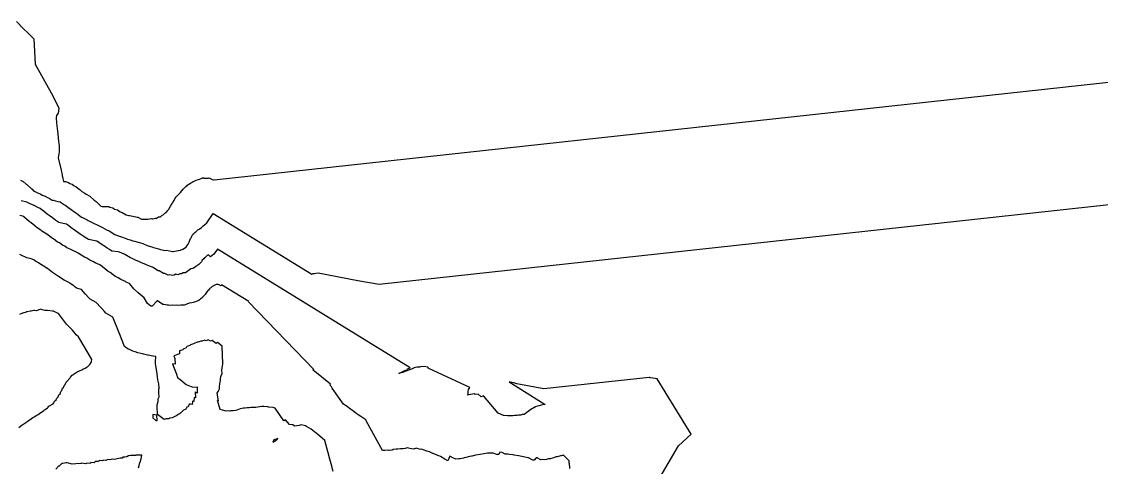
# Model space of a CAD drawing. Header units: metres. Extents: x 706349 to 713144, y 2649082 to 2655455.
# Drawn here: x 707778 to 708603, y 2652430 to 2652772 of the extents above; entities that cross this region are included whole.
import ezdxf

# ---------------------------------------------------------------- set-up
doc = ezdxf.new("R2010")
doc.units = ezdxf.units.M
doc.layers.add('C-TOPO-MAJR', color=9, linetype='Continuous')
doc.layers.add('C-TOPO-MINR', color=8, linetype='Continuous')

msp = doc.modelspace()

# ---------------------------------------------------------------- linework, layer by layer
at = {"layer": 'C-TOPO-MAJR', "color": 9, "linetype": 'Continuous', "lineweight": -3, "flags": 128}
msp.add_lwpolyline([(708266.08, 2652422.9), (708280.18, 2652446.98), (708289.68, 2652455.91), (708263.85, 2652498.04), (708263.95, 2652498.25), (708258.59, 2652498.96), (708258.26, 2652499), (708258.07, 2652499.07), (708257.89, 2652499.14), (708257.71, 2652499.2), (708257.66, 2652499.3), (708177.23, 2652490.51), (708156.47, 2652494.22), (708154.11, 2652495.01), (708152.71, 2652495.38), (708151.7, 2652495.56), (708150.53, 2652495.79), (708178.08, 2652478.56), (708176.47, 2652478.28), (708175.08, 2652477.9), (708173.49, 2652477.53), (708171.99, 2652477.12), (708170.76, 2652476.61), (708169.55, 2652476.05), (708168.37, 2652475.45), (708167.27, 2652474.76), (708166.27, 2652473.98), (708165.25, 2652473.21), (708164.22, 2652472.43), (708163.17, 2652471.67), (708162.06, 2652470.9), (708160.63, 2652470.92), (708159.47, 2652470.34), (708157.76, 2652470.42), (708156.63, 2652469.97), (708154.57, 2652470.12), (708153.48, 2652469.93), (708152.45, 2652469.81), (708150.2, 2652469.92), (708149.36, 2652469.88), (708146.81, 2652469.98), (708146.2, 2652470.02), (708142.24, 2652471.82), (708142.24, 2652471.82), (708142.2, 2652471.84), (708130.88, 2652485.12), (708129.17, 2652484.39), (708127.02, 2652486.46), (708124.52, 2652486.15), (708123.85, 2652486.67), (708121.23, 2652486.09), (708121.02, 2652486.27), (708119.07, 2652485.7), (708119.25, 2652486.98), (708119.38, 2652488.59), (708119.4, 2652490.04), (708120.41, 2652491.42), (708089.16, 2652506.1), (708088.74, 2652506.42), (708088.63, 2652506.61), (708088.62, 2652506.86), (708088.52, 2652506.98), (708088.43, 2652507.09), (708085.56, 2652507.64), (708082.78, 2652507.31), (708082.04, 2652507.19), (708082.03, 2652507.19), (708080.02, 2652506.96), (708080.01, 2652506.96), (708077.91, 2652506.57), (708075.92, 2652505.54), (708075.83, 2652505.55), (708073.72, 2652504.83), (708071.59, 2652503.98), (708071.51, 2652503.99), (708069.34, 2652503.03), (708069.26, 2652503.06), (708066.86, 2652502.38), (708066.84, 2652502.38), (708066.35, 2652502.22), (708066.75, 2652502.46), (708068.7, 2652503.56), (708070.91, 2652504.53), (708073.09, 2652505.4), (708072.79, 2652505.71), (708074.96, 2652506.45), (707927.56, 2652597.43), (707924.92, 2652593.52), (707922.38, 2652591.57), (707920.82, 2652593.03), (707920.34, 2652592.67), (707919.85, 2652592.47), (707919.42, 2652592.25), (707918.48, 2652591.3), (707918.08, 2652591.02), (707917.7, 2652590.76), (707917.17, 2652590.03), (707916.01, 2652589.01), (707915.6, 2652588.13), (707915.41, 2652587.73), (707915.2, 2652587.39), (707914.97, 2652587.06), (707913.59, 2652585.95), (707913.32, 2652585.64), (707911.81, 2652584.55), (707911.47, 2652584.3), (707911.09, 2652584.07), (707909.58, 2652582.96), (707909.12, 2652582.79), (707908.57, 2652582.65), (707907.37, 2652582.23), (707903.2, 2652579.16), (707902.4, 2652579.16), (707901.37, 2652579.22), (707900, 2652578.38), (707898.73, 2652578.54), (707897.39, 2652577.79), (707895.79, 2652578.14), (707894.48, 2652577.59), (707893.13, 2652577.15), (707891.2, 2652577.85), (707889.94, 2652577.61), (707887.39, 2652578.83), (707886.39, 2652578.76), (707882.93, 2652580.7), (707882.33, 2652580.77), (707878.58, 2652583.22), (707877.83, 2652583.52), (707877.67, 2652583.58), (707873.77, 2652585.08), (707872.72, 2652585.56), (707869.6, 2652586.86), (707867.58, 2652587.84), (707865.4, 2652588.73), (707862.29, 2652590.35), (707861.14, 2652590.8), (707856.77, 2652593.29), (707856.67, 2652593.33), (707856.26, 2652593.57), (707852.72, 2652594.97), (707851.76, 2652595.43), (707846.98, 2652595.91), (707845.17, 2652597.12), (707843.29, 2652598.16), (707840.43, 2652600.14), (707839.59, 2652600.59), (707836.95, 2652602.58), (707835.78, 2652603.2), (707835.58, 2652603.3), (707835.27, 2652603.47), (707829.06, 2652604.74), (707827.82, 2652605.61), (707824.95, 2652607.37), (707822.7, 2652608.96), (707820.82, 2652610.12), (707817.39, 2652612.67), (707816.54, 2652613.19), (707813.03, 2652615.91), (707812.26, 2652616.48), (707811.96, 2652616.55), (707806.34, 2652617.75), (707805.46, 2652618.39), (707804.1, 2652619.41), (707801.42, 2652621.3), (707799.04, 2652623.1), (707797.51, 2652624.13), (707794.11, 2652626.89), (707793.68, 2652627.18), (707792.16, 2652628.42), (707790.32, 2652629.32), (707787.95, 2652630.47), (707786.99, 2652630.95), (707785.05, 2652631.8), (707783.43, 2652632.67), (707781.94, 2652633.31), (707777.61, 2652634.3)], dxfattribs=at)
at = {"layer": 'C-TOPO-MINR', "color": 8, "linetype": 'Continuous', "lineweight": -3, "flags": 128}
for points, elevation in [([(707774.08, 2652771.54), (707779.7, 2652765.73), (707782.36, 2652763.1), (707787.12, 2652758.34), (707787.13, 2652758.21), (707788.22, 2652738.83), (707801.74, 2652714.61), (707806.32, 2652705.35), (707805.95, 2652701.38), (707804.55, 2652699.61), (707804.39, 2652698.13), (707804.2, 2652696.64), (707804.47, 2652694.95), (707804.58, 2652693.88), (707805.66, 2652685.72), (707806.2, 2652679.77), (707806.42, 2652678.17), (707806.55, 2652676.36), (707806.7, 2652671.87), (707805.78, 2652667.22), (707808.24, 2652657.83), (707808.88, 2652654.21), (707808.99, 2652653.4), (707809.08, 2652652.8), (707809.96, 2652649.22), (707811.17, 2652649.22), (707811.32, 2652649.1), (707813.81, 2652648.27), (707814.62, 2652647.63), (707816.52, 2652647.08), (707818.15, 2652645.75), (707819.42, 2652645.31), (707822.23, 2652642.94), (707822.64, 2652642.77), (707824, 2652641.6), (707826.28, 2652640.26), (707827.33, 2652639.34), (707830.11, 2652637.89), (707833.44, 2652634.78), (707834.82, 2652633.93), (707838.38, 2652630.39), (707839.54, 2652630.06), (707839.73, 2652629.94), (707844.58, 2652630.09), (707845.26, 2652629.57), (707847.7, 2652628.9), (707849, 2652627.94), (707851.09, 2652627.36), (707853.17, 2652625.88), (707854.76, 2652625.56), (707857.78, 2652623.53), (707858.9, 2652623.27), (707859.84, 2652623.1), (707860.64, 2652623.05), (707866.12, 2652621.9), (707866.47, 2652621.86), (707866.78, 2652621.84), (707869.43, 2652620.39), (707870.53, 2652620.26), (707870.67, 2652620.22), (707873.74, 2652620.24), (707874.45, 2652620.29), (707876.98, 2652620.72), (707877.59, 2652620.58), (707878.26, 2652620.51), (707880.27, 2652621.19), (707880.97, 2652621.17), (707882.65, 2652622.06), (707883.35, 2652622.1), (707884.04, 2652622.2), (707885.43, 2652623.32), (707886.06, 2652623.53), (707887.34, 2652624.88), (707887.9, 2652625.15), (707888.38, 2652625.56), (707889.64, 2652627.05), (707890.04, 2652627.48), (707890.38, 2652627.96), (707891.51, 2652629.86), (707891.77, 2652630.29), (707893.04, 2652632.36), (707893.2, 2652632.72), (707893.36, 2652633.03), (707894.65, 2652635.19), (707894.73, 2652635.4), (707896.16, 2652637.68), (707896.18, 2652637.73), (707896.21, 2652637.77), (707897.72, 2652639.22), (707899.46, 2652640.77), (707899.45, 2652640.79), (707900.31, 2652642.13), (707901.34, 2652643.28), (707902.43, 2652644.3), (707902.41, 2652644.35), (707903.33, 2652645.33), (707904.56, 2652646.2), (707904.49, 2652646.26), (707905.64, 2652647.08), (707906.95, 2652647.9), (707908.46, 2652648.67), (707908.38, 2652648.72), (707909.89, 2652649.42), (707911.37, 2652650.07), (707913.12, 2652650.69), (707913.07, 2652650.71), (707916.01, 2652651.71), (707916.01, 2652651.71), (707915.64, 2652651.92), (707916.87, 2652651.99), (707916.92, 2652652), (707916.9, 2652651.85), (707917.31, 2652651.81), (707920.88, 2652651.6), (707921.19, 2652652.06), (707923.46, 2652650.66), (707923.48, 2652650.68), (707923.52, 2652650.68), (707923.55, 2652650.69), (707923.6, 2652650.69), (707924.51, 2652650.52), (707925, 2652650.43), (709017.22, 2652769.79)], 4), ([(707777.04, 2652650.09), (707778.08, 2652649.56), (707778.97, 2652649.19), (707781.29, 2652647.07), (707781.91, 2652646.84), (707785.18, 2652643.73), (707785.4, 2652643.66), (707785.6, 2652643.62), (707787.33, 2652641.79), (707789.23, 2652640.9), (707789.61, 2652640.7), (707792.62, 2652639.35), (707793.68, 2652638.79), (707795.83, 2652637.91), (707797.56, 2652636.92), (707798.89, 2652636.43), (707801.34, 2652634.94), (707801.9, 2652634.75), (707805.68, 2652633.96), (707807.38, 2652633.54), (707807.6, 2652633.38), (707810.64, 2652631.41), (707811.59, 2652630.7), (707813.16, 2652629.55), (707815.7, 2652627.86), (707818.69, 2652625.58), (707819.91, 2652624.81), (707823.77, 2652621.83), (707824.34, 2652621.52), (707827.93, 2652619.72), (707828.78, 2652619.27), (707831.71, 2652617.89), (707833.36, 2652617.02), (707835.58, 2652616.08), (707838.15, 2652614.67), (707839.73, 2652614.02), (707843.39, 2652611.92), (707844.2, 2652611.63), (707844.81, 2652611.45), (707849.22, 2652608.69), (707849.24, 2652608.68), (707849.24, 2652608.68), (707853.28, 2652607.08), (707854.15, 2652606.76), (707857.13, 2652605.67), (707858.72, 2652605.11), (707860.77, 2652604.5), (707862.99, 2652603.75), (707864.24, 2652603.46), (707866.87, 2652602.68), (707870.44, 2652601.62), (707870.46, 2652601.61), (707870.47, 2652601.61), (707873.99, 2652600.28), (707874.7, 2652600.03), (707877.42, 2652599.1), (707878.74, 2652598.69), (707880.78, 2652598.1), (707882.65, 2652597.57), (707884.13, 2652597.19), (707885.21, 2652596.98), (707887.38, 2652596.46), (707888.59, 2652596.63), (707890.83, 2652596.04), (707893.34, 2652595.57), (707893.58, 2652595.53), (707893.77, 2652595.53), (707897.6, 2652596.29), (707897.61, 2652596.29), (707897.62, 2652596.29), (707897.82, 2652596.3), (707899.47, 2652596.72), (707901.01, 2652597.29), (707901.1, 2652597.35), (707902.39, 2652598.14), (707903.53, 2652598.96), (707903.61, 2652599.02), (707904.51, 2652600.06), (707904.55, 2652600.1), (707905.31, 2652601.21), (707905.33, 2652601.23), (707905.93, 2652602.62), (707906, 2652602.69), (707906.54, 2652604.14), (707906.98, 2652605.44), (707907.21, 2652605.71), (707907.48, 2652606), (707907.99, 2652607.26), (707908.44, 2652608.26), (707908.86, 2652608.76), (707909.46, 2652609.36), (707909.96, 2652609.94), (707910.59, 2652610.44), (707911.2, 2652610.98), (707911.82, 2652611.48), (707912.49, 2652612.09), (707913.12, 2652612.48), (707913.74, 2652612.81), (707915.32, 2652613.97), (707915.91, 2652614.53), (707916.77, 2652615.3), (707917.67, 2652616.1), (707919.47, 2652617.47), (707924.38, 2652624.75), (707999.81, 2652578.18), (708000.72, 2652578.64), (708001.79, 2652578.84), (708002.82, 2652578.96), (708004.58, 2652579.16), (708034.93, 2652573.36), (708051.11, 2652570.47), (708637.44, 2652634.55)], 2), ([(708196.93, 2652429.53), (708196.94, 2652431.07), (708196.72, 2652432.22), (708196.65, 2652433.13), (708196.56, 2652433.9), (708196.56, 2652434.49), (708196.58, 2652434.96), (708196.53, 2652435.34), (708192.2, 2652439.82), (708191.67, 2652439.6), (708191.09, 2652439.4), (708190.46, 2652439.27), (708189.77, 2652439.17), (708189, 2652439.06), (708187.33, 2652438.47), (708186.31, 2652438.38), (708184.84, 2652437.59), (708183.6, 2652437.57), (708182.11, 2652436.94), (708180.6, 2652437.02), (708179.18, 2652436.55), (708177.84, 2652436.24), (708176.1, 2652436.39), (708174.88, 2652436.13), (708172.12, 2652437.7), (708171.16, 2652437.78), (708169.84, 2652435.88), (708168.74, 2652435.97), (708165.51, 2652437.69), (708164.9, 2652437.77), (708161.69, 2652438.51), (708161.44, 2652438.55), (708159.06, 2652439.09), (708158.03, 2652439.3), (708157.91, 2652439.31), (708157.75, 2652439.33), (708154.39, 2652439.84), (708153.76, 2652439.93), (708150.93, 2652440.3), (708149.81, 2652440.45), (708147.52, 2652440.63), (708145.21, 2652441.82), (708143.58, 2652442.05), (708142.72, 2652440.23), (708141.15, 2652440.17), (708138.27, 2652441.32), (708137.35, 2652441.34), (708134.71, 2652441.2), (708134.09, 2652441.35), (708131.29, 2652440.87), (708131.15, 2652440.69), (708128.54, 2652440.31), (708128.11, 2652440.28), (708128.08, 2652440.27), (708125.11, 2652439.71), (708124.9, 2652439.65), (708122.21, 2652438.96), (708121.86, 2652438.86), (708119.23, 2652438.37), (708118.68, 2652438.24), (708116.29, 2652437.62), (708115.57, 2652437.45), (708113.21, 2652437.05), (708112.2, 2652436.96), (708109.96, 2652436.74), (708107.61, 2652437.74), (708105.27, 2652438.93), (708104.53, 2652437.27), (708103.68, 2652435.51), (708101.4, 2652436.77), (708098.04, 2652438.85), (708096.93, 2652439.21), (708096.04, 2652439.59), (708092.58, 2652440.93), (708092.21, 2652441.08), (708089.74, 2652442.21), (708087.93, 2652442.89), (708087.71, 2652442.89), (708083.58, 2652444.27), (708082.9, 2652444.2), (708079.52, 2652445.2), (708077.61, 2652444.44), (708074.74, 2652444.92), (708072.51, 2652445.24), (708071.01, 2652444.93), (708069.26, 2652444.59), (708067.56, 2652444.63), (708065.56, 2652444.29), (708064.2, 2652444.45), (708061.95, 2652444.09), (708061.28, 2652443.63), (708058.8, 2652443.44), (708058.21, 2652443.45), (708055.52, 2652443.33), (708055.33, 2652443.28), (708053.88, 2652443.3), (708041.38, 2652466.03), (708040.96, 2652466.83), (708037.14, 2652469.39), (708036.01, 2652470.22), (708033.2, 2652472.24), (708030.96, 2652473.8), (708029.34, 2652474.89), (708025.92, 2652477.46), (708025.46, 2652477.77), (708024.01, 2652478.89), (708020.22, 2652484.16), (708016.61, 2652489.18), (708015.38, 2652490.97), (708014.67, 2652491.95), (708014.28, 2652492.53), (708014.02, 2652492.93), (708013.85, 2652493.22), (708013.74, 2652493.45), (708013.69, 2652493.63), (708013.67, 2652493.78), (708013.68, 2652493.91), (708013.91, 2652494.15), (708000.79, 2652504.81), (708000.8, 2652504.9), (708000.83, 2652504.98), (708000.89, 2652505.05), (708000.95, 2652505.11), (708001.05, 2652505.17), (708001.14, 2652505.22), (708001.24, 2652505.26), (708001.35, 2652505.3), (707951.21, 2652557.19), (707951.51, 2652557.29), (707930.75, 2652570.11), (707930.38, 2652569.56), (707930.02, 2652569.28), (707929.37, 2652569.89), (707928.84, 2652570.13), (707928.27, 2652570.26), (707927.67, 2652570.4), (707927.09, 2652570.37), (707926.5, 2652570.33), (707926.16, 2652569.99), (707925.56, 2652569.88), (707925.19, 2652569.55), (707924.61, 2652569.33), (707924, 2652569.07), (707923.64, 2652568.78), (707923.08, 2652568.28), (707922.42, 2652567.75), (707922.14, 2652567.55), (707921.44, 2652566.91), (707920.7, 2652566.11), (707920.55, 2652565.99), (707919.79, 2652565.05), (707919.12, 2652564.24), (707918.96, 2652563.96), (707918.16, 2652562.79), (707918.11, 2652562.74), (707917.18, 2652561.67), (707916.2, 2652560.6), (707916.07, 2652560.51), (707914.95, 2652559.49), (707913.71, 2652558.46), (707913.55, 2652558.35), (707911.98, 2652557.61), (707910.16, 2652556.89), (707910.11, 2652556.86), (707909.13, 2652556.67), (707908.08, 2652556.42), (707907.99, 2652556.39), (707905.93, 2652556), (707905.59, 2652555.93), (707902.09, 2652554.64), (707901.47, 2652554.56), (707899.48, 2652554.41), (707897.68, 2652554.39), (707896.55, 2652554.43), (707894.93, 2652554.36), (707893.5, 2652554.41), (707892.06, 2652554.39), (707890.24, 2652554.59), (707889.06, 2652554.58), (707886.72, 2652555.03), (707885.84, 2652555.01), (707881.74, 2652557.77), (707881.59, 2652557.78), (707881.46, 2652557.78), (707877.6, 2652553.84), (707877.14, 2652553.79), (707876.75, 2652553.7), (707874.04, 2652555.77), (707871.45, 2652560.04), (707867.01, 2652563.89), (707863.75, 2652567.11), (707860.26, 2652571.18), (707857.93, 2652572.18), (707857.25, 2652572.65), (707853.71, 2652574.07), (707851.73, 2652575.49), (707849.11, 2652576.73), (707845.49, 2652579.52), (707844.04, 2652580.2), (707838.11, 2652585.08), (707838.04, 2652585.12), (707837.78, 2652585.34), (707834, 2652587), (707832.92, 2652587.67), (707829.97, 2652589.05), (707827.73, 2652590.49), (707826.08, 2652591.23), (707822.71, 2652593.41), (707822.31, 2652593.59), (707821.15, 2652594.39), (707818.91, 2652595.68), (707818.16, 2652595.92), (707814.95, 2652597.44), (707812.58, 2652598.42), (707811.02, 2652599.6), (707809.12, 2652600.44), (707806.78, 2652602.21), (707805.43, 2652602.8), (707802.16, 2652605.28), (707801.45, 2652605.6), (707797.08, 2652608.91), (707797.07, 2652608.91), (707797.04, 2652608.93), (707793.35, 2652611.24), (707792.54, 2652611.93), (707789.74, 2652613.63), (707788.1, 2652615.12), (707785.26, 2652617.54), (707783.74, 2652618.56), (707779.56, 2652622.24), (707779.55, 2652622.25), (707779.52, 2652622.27), (707776.59, 2652623.11)], -2), ([(708015.99, 2652427.23), (708014.41, 2652433.06), (708013.49, 2652436.75), (708012.26, 2652441.48), (708009.8, 2652450.91), (708005.76, 2652454.39), (708004.33, 2652455.63), (708001.88, 2652457.51), (707999.12, 2652459.73), (707995.69, 2652461.68), (707994.84, 2652462.28), (707991.72, 2652462.85), (707991.6, 2652462.92), (707990.02, 2652462.53), (707986.51, 2652461.83), (707986.14, 2652462.24), (707985.32, 2652463.08), (707982.74, 2652463.33), (707979.72, 2652466.82), (707978.43, 2652466.05), (707971.75, 2652475.76), (707970.3, 2652476.17), (707970.18, 2652476.18), (707966.9, 2652476.51), (707966.55, 2652476.57), (707966.11, 2652476.65), (707963.08, 2652476.9), (707962.39, 2652476.98), (707961.52, 2652477.08), (707957.06, 2652476.13), (707956.09, 2652476.24), (707955, 2652476.27), (707953.03, 2652476.15), (707951.82, 2652476.09), (707950.24, 2652475.85), (707948.88, 2652475.81), (707947.53, 2652475.59), (707946.14, 2652475.42), (707945.04, 2652475.08), (707942.34, 2652474.08), (707941.29, 2652473.82), (707939.66, 2652473.68), (707937.71, 2652473.75), (707936.99, 2652473.47), (707934.83, 2652473.62), (707934.35, 2652473.37), (707931.58, 2652474.24), (707931.4, 2652474.14), (707929.77, 2652474.81), (707927.51, 2652481.55), (707928.46, 2652481.33), (707927.26, 2652487.31), (707928.24, 2652488.43), (707929.09, 2652490.44), (707929.21, 2652492.62), (707929.84, 2652497.15), (707929.89, 2652497.81), (707930.06, 2652500.02), (707931.18, 2652502.19), (707931.01, 2652504.69), (707931.79, 2652509.71), (707931.11, 2652523.03), (707927.67, 2652525.86), (707926.51, 2652525.26), (707923.67, 2652527.46), (707922.39, 2652527.06), (707920.56, 2652528), (707918.95, 2652527.35), (707917.69, 2652527.72), (707915.81, 2652526.96), (707914.89, 2652527.04), (707912.79, 2652526.25), (707912.1, 2652526.16), (707909.88, 2652525.27), (707909.37, 2652525.01), (707907.01, 2652524.08), (707906.61, 2652523.78), (707904.17, 2652522.87), (707903.9, 2652522.46), (707903.65, 2652521.96), (707901.27, 2652520.97), (707901.13, 2652520.28), (707898.65, 2652519.49), (707898.64, 2652518.6), (707898.69, 2652517.21), (707894.33, 2652515.67), (707895, 2652513.71), (707895.22, 2652509.35), (707893.27, 2652509.67), (707896.26, 2652501.73), (707897.09, 2652499.25), (707898.12, 2652498.31), (707898.88, 2652497.86), (707903.7, 2652493.81), (707907.45, 2652492.32), (707908.66, 2652491.76), (707912.04, 2652492.11), (707912.12, 2652487.15), (707911.17, 2652487.81), (707910.6, 2652488.2), (707910.87, 2652483.55), (707909.87, 2652483.99), (707909.54, 2652480.86), (707908.41, 2652481.17), (707908.14, 2652478.49), (707906.94, 2652478.67), (707905.97, 2652478.75), (707905.16, 2652476.71), (707904.23, 2652476.56), (707903.32, 2652474.92), (707901.63, 2652474.19), (707900.47, 2652472.92), (707899.43, 2652471.77), (707898.5, 2652471.43), (707897.67, 2652470.92), (707896.32, 2652469.96), (707895.44, 2652469.52), (707893.89, 2652468.84), (707893.07, 2652468.38), (707891.19, 2652468.01), (707890.45, 2652467.6), (707888.08, 2652467.59), (707887.5, 2652467.25), (707886.88, 2652466.98), (707881.77, 2652470.75), (707881.57, 2652476.97), (707881.56, 2652478.26), (707882.35, 2652480.85), (707882.29, 2652482.73), (707883.07, 2652484.41), (707882.84, 2652486.93), (707882.73, 2652490.36), (707883.09, 2652490.92), (707882.7, 2652494.43), (707882.02, 2652497.27), (707881.51, 2652501.87), (707880.29, 2652509.91), (707880.22, 2652511.24), (707880.45, 2652515.21), (707878.38, 2652515.56), (707878.22, 2652515.52), (707874.68, 2652516.36), (707874.17, 2652516.34), (707871.15, 2652517.15), (707870.3, 2652517.18), (707869.11, 2652517.42), (707866.61, 2652518.12), (707864.76, 2652518.78), (707863, 2652519.34), (707860.26, 2652520.63), (707859.39, 2652520.92), (707856.46, 2652522.89), (707852.52, 2652533.48), (707847.7, 2652545.47), (707842.38, 2652548.53), (707841.28, 2652549.62), (707839.19, 2652551.92), (707837.8, 2652553.55), (707835.63, 2652555.89), (707835, 2652556.47), (707834.84, 2652556.62), (707830.24, 2652559.15), (707829.3, 2652560.12), (707826.81, 2652562.89), (707824.96, 2652565.01), (707823.58, 2652566.54), (707819.86, 2652567.61), (707818.69, 2652568.64), (707817.78, 2652569.42), (707814.97, 2652571.13), (707814.48, 2652571.49), (707811.05, 2652573.38), (707810.99, 2652573.43), (707810.54, 2652573.67), (707806.15, 2652576.53), (707803.7, 2652578.11), (707801.62, 2652579.6), (707797.65, 2652582.52), (707797.49, 2652582.62), (707797.14, 2652582.86), (707794.24, 2652584.56), (707791.69, 2652586.1), (707790.75, 2652586.84), (707788.57, 2652588.12), (707787.11, 2652589.11), (707785.3, 2652590.07), (707781.84, 2652590.8), (707780.33, 2652591.52), (707779.14, 2652592.02), (707776.47, 2652593.38)], -4), ([(707775.65, 2652460.9), (707778.12, 2652462.66), (707778.41, 2652462.89), (707778.7, 2652463.1), (707780.99, 2652464.81), (707781.37, 2652465.06), (707781.76, 2652465.26), (707784.01, 2652466.83), (707784.46, 2652467.07), (707786.47, 2652468.61), (707787.5, 2652469.09), (707789.55, 2652470.43), (707790.09, 2652470.69), (707790.62, 2652470.95), (707792.45, 2652472.37), (707793.02, 2652472.69), (707794.77, 2652473.99), (707795.39, 2652474.37), (707795.98, 2652474.78), (707797.59, 2652476.01), (707798.21, 2652476.54), (707798.81, 2652477.25), (707801.96, 2652479.11), (707802.5, 2652479.89), (707803.03, 2652480.95), (707804.29, 2652482.02), (707804.8, 2652483.31), (707805.92, 2652484.32), (707806.37, 2652485.87), (707807.36, 2652486.74), (707807.86, 2652488.44), (707808.7, 2652489.18), (707809.26, 2652490.92), (707809.98, 2652491.59), (707810.63, 2652493.36), (707811.25, 2652493.89), (707812.02, 2652495.72), (707812.56, 2652496.14), (707814.88, 2652498.98), (707815.36, 2652499.31), (707816.52, 2652500.86), (707816.97, 2652501.12), (707818.41, 2652502.28), (707818.84, 2652502.54), (707820.42, 2652503.54), (707822.19, 2652504.2), (707823.92, 2652504.96), (707824.8, 2652505.53), (707826.43, 2652506.28), (707828.05, 2652507.26), (707828.45, 2652507.49), (707829.84, 2652508.85), (707830.16, 2652509.03), (707831.29, 2652511.2), (707831.42, 2652511.3), (707831.66, 2652512.84), (707827.03, 2652520.92), (707821.35, 2652530.3), (707819.54, 2652531.87), (707818.78, 2652532.8), (707816.66, 2652535.36), (707812.09, 2652540.09), (707806.04, 2652548.13), (707805.42, 2652548.44), (707805.32, 2652548.46), (707802.18, 2652549.98), (707801.62, 2652550.03), (707797.72, 2652550.42), (707796.79, 2652550.48), (707795.64, 2652550.44), (707793.67, 2652551.04), (707792.22, 2652551.48), (707789.27, 2652550.31), (707788.06, 2652550.48), (707787.18, 2652550.53), (707785.13, 2652550.02), (707784.48, 2652550.01), (707782.18, 2652549.36), (707781.71, 2652549.3), (707781.31, 2652549.22), (707778.89, 2652548.47), (707778.6, 2652548.39), (707776.18, 2652547.34)], -6), ([(707867.17, 2652430.12), (707867.67, 2652431.9), (707868.21, 2652434.15), (707868.62, 2652434.46), (707869.17, 2652436.88), (707869.38, 2652437.05), (707869.69, 2652439.71), (707867.57, 2652439.81), (707867.39, 2652439.71), (707865.23, 2652439.7), (707864.9, 2652439.5), (707862.87, 2652439.45), (707861.12, 2652439.42), (707859.6, 2652439.35), (707858.27, 2652438.47), (707856.74, 2652438.29), (707855.35, 2652438.17), (707854.64, 2652437.52), (707853.32, 2652437.36), (707852.1, 2652437.18), (707851.01, 2652436.88), (707849.88, 2652436.73), (707848.81, 2652436.49), (707847.22, 2652436.69), (707846.27, 2652436.51), (707845.39, 2652436.21), (707843.68, 2652436.38), (707842.17, 2652435.74), (707840.29, 2652435.87), (707839.68, 2652435.52), (707837.49, 2652435.59), (707837, 2652435.18), (707836.5, 2652434.79), (707834.19, 2652434.78), (707833.8, 2652434.37), (707833.37, 2652434), (707830.85, 2652434.06), (707830.53, 2652433.73), (707830.17, 2652433.38), (707827.39, 2652433.51), (707827.12, 2652433.31), (707826.85, 2652433.09), (707823.58, 2652433.52), (707823.45, 2652433.45), (707823.31, 2652433.36), (707823.17, 2652433.32), (707819.4, 2652433.11), (707816.53, 2652432.89), (707816.42, 2652432.9), (707812.73, 2652433.86), (707812.42, 2652433.85), (707812.05, 2652433.85), (707809.38, 2652433.42), (707808.99, 2652433.38), (707808.57, 2652433.3), (707806.63, 2652431.29), (707806.31, 2652431.26), (707805.98, 2652431.2), (707803.96, 2652428.94)], -6)]:
    msp.add_lwpolyline(points, dxfattribs=dict(at, elevation=elevation))
at = {"layer": 'C-TOPO-MINR', "color": 8, "linetype": 'Continuous', "lineweight": -3, "elevation": -4, "flags": 128}
for points in [[(707878.11, 2652470.89), (707878.21, 2652468.27), (707880.5, 2652466.28), (707880.94, 2652466.18), (707881.4, 2652466.17), (707881.29, 2652470.41), (707878.11, 2652470.89)], [(707970.59, 2652451.6), (707969.96, 2652449.75), (707971.31, 2652450.38), (707971.34, 2652450.4), (707973.32, 2652452.04), (707973.33, 2652452.04), (707973.73, 2652452.38), (707973.21, 2652452.31), (707973.18, 2652452.24), (707970.59, 2652451.6)]]:
    msp.add_lwpolyline(points, close=True, dxfattribs=at)

doc.saveas('drawing.dxf')
